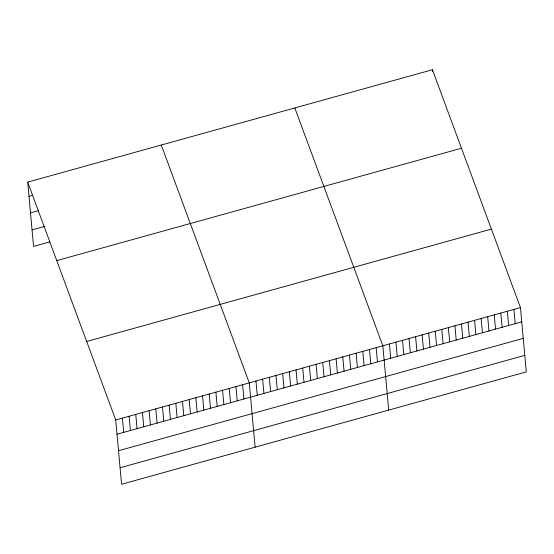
<?xml version="1.0" encoding="UTF-8"?>
<svg xmlns="http://www.w3.org/2000/svg" width="554" height="554" viewBox="0 0 554 554"><rect width="100%" height="100%" fill="white"/><g stroke="black" fill="none" stroke-linecap="round" stroke-linejoin="round"><path stroke-width="0.83" d="M27.7 182.114L432.425 69.742L520.448 307.588L526.3 371.886L121.575 484.258L115.724 419.967L27.7 182.114L33.552 246.412L49.874 241.876M28.995 196.372L32.707 195.34M30.498 212.888L38.662 210.617M32.049 229.896L44.659 226.392M56.75 260.609L461.475 148.23M86.673 341.472L491.398 229.1M115.724 419.967L520.448 307.588M117.019 434.225L521.743 321.846M118.521 450.734L523.246 338.362M120.073 467.742L524.797 355.37M294.818 107.947L382.842 345.8L388.693 410.092M161.262 145.03L249.279 382.883L255.131 447.175M513.897 309.409L515.192 323.668M507.346 311.23L508.641 325.489M500.788 313.052L502.09 327.31M494.237 314.866L495.532 329.124M487.686 316.687L488.981 330.946M481.135 318.508L482.43 332.767M474.577 320.323L475.879 334.581M468.026 322.144L469.328 336.403M461.475 323.965L462.77 338.224M432.425 69.742L432.577 71.418M454.924 325.787L456.219 340.045M448.366 327.601L449.668 341.86M441.815 329.422L443.117 343.681M435.264 331.244L436.559 345.502M428.713 333.065L430.008 347.323M422.155 334.879L423.457 349.138M415.604 336.7L416.906 350.959M409.053 338.522L410.348 352.78M402.502 340.336L403.797 354.595M395.951 342.157L397.246 356.416M389.393 343.979L390.695 358.237M376.166 347.649L377.461 361.907M369.483 349.505L370.785 363.763M362.808 351.361L364.103 365.619M356.132 353.217L357.427 367.475M349.449 355.066L350.751 369.324M342.774 356.921L344.069 371.18M336.098 358.777L337.393 373.036M329.415 360.633L330.717 374.892M322.74 362.482L324.035 376.741M316.064 364.338L317.359 378.597M309.381 366.194L310.683 380.453M302.706 368.05L304.001 382.308M296.03 369.899L297.325 384.157M289.347 371.755L290.649 386.013M282.672 373.611L283.967 387.869M275.996 375.467L277.291 389.725M269.313 377.316L270.615 391.574M262.638 379.171L263.939 393.43M255.962 381.027L257.257 395.286M242.604 384.732L243.905 398.991M235.928 386.588L237.223 400.847M229.245 388.444L230.547 402.703M222.569 390.3L223.871 404.559M215.894 392.149L217.189 406.407M209.218 394.005L210.513 408.263M202.535 395.861L203.837 410.119M195.86 397.717L197.155 411.975M189.184 399.566L190.479 413.824M182.501 401.421L183.803 415.68M175.826 403.277L177.121 417.536M169.15 405.133L170.445 419.392M162.467 406.982L163.769 421.241M155.792 408.838L157.087 423.097M149.116 410.694L150.411 424.953M142.433 412.55L143.735 426.809M135.758 414.399L137.053 428.658M129.082 416.255L130.377 430.513M122.399 418.111L123.701 432.369"/></g></svg>
